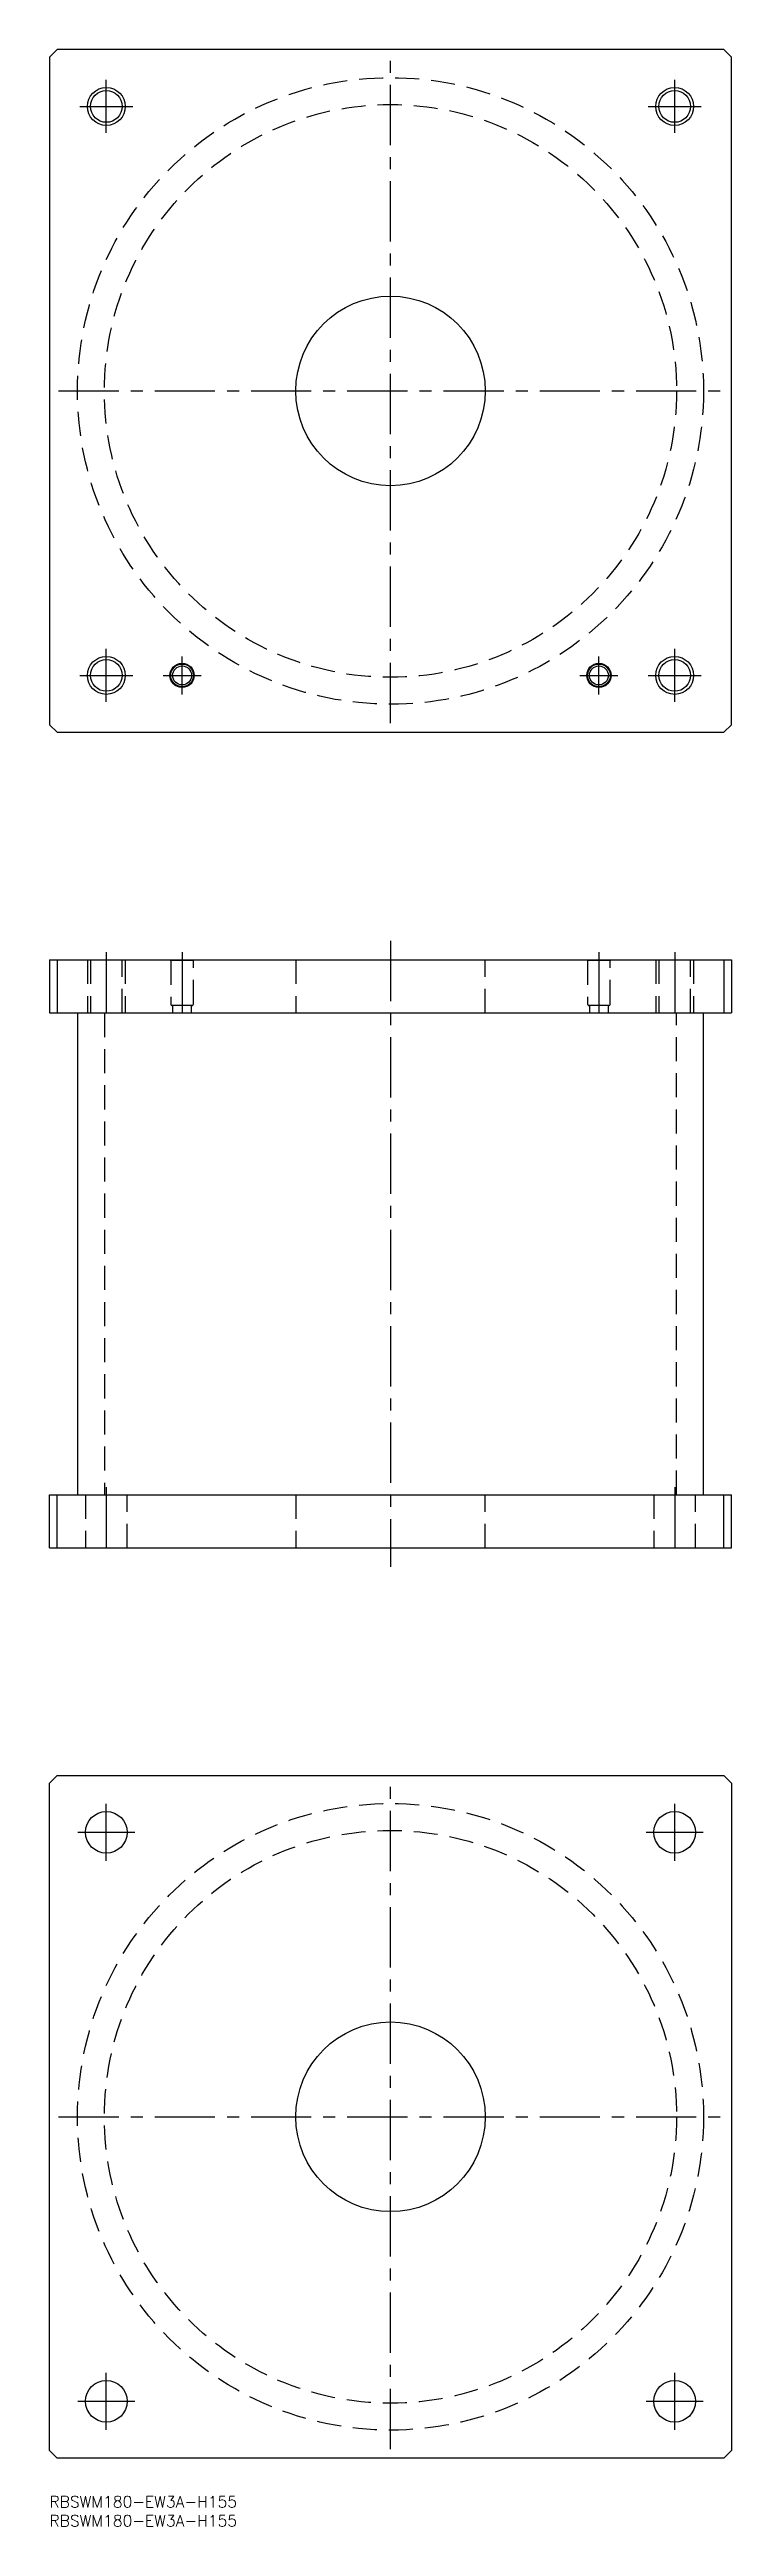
# Model space of a CAD drawing. Extents: x 0 to 180, y -8 to 645.
import ezdxf

# ---------------------------------------------------------------- set-up
doc = ezdxf.new("R2010")
doc.units = 0
doc.header["$LTSCALE"] = 0.5
doc.linetypes.add('CENTER', pattern=[50.8, 31.75, -6.35, 6.35, -6.35])
doc.linetypes.add('DASHED', pattern=[19.05, 12.7, -6.35])
for name, color, linetype in [('MSM_CENTER', 1, 'CENTER'), ('MSM_CONTINUOUS', 7, 'CONTINUOUS'), ('MSM_DASHED', 4, 'DASHED'), ('MSM_NARROW', 5, 'CONTINUOUS'), ('MSM_PART_NUMBER', 7, 'CONTINUOUS')]:
    doc.layers.add(name, color=color, linetype=linetype)
doc.styles.get("Standard").update_dxf_attribs({"font": 'txt.shx', "height": 3, "bigfont": 'bigfont.shx'})

# ---------------------------------------------------------------- blocks, each defined once
blk = doc.blocks.new('*U49')
at = {"layer": 'MSM_PART_NUMBER'}
blk.add_text('RBSWM180-EW3A-H155', height=3, dxfattribs=at).set_placement((0, -3))
blk = doc.blocks.new('*U50')
at = {"layer": 'MSM_PART_NUMBER'}
blk.add_text('RBSWM180-EW3A-H155', height=3, dxfattribs=at).set_placement((0, -8))

msp = doc.modelspace()

# ---------------------------------------------------------------- linework, layer by layer
at = {"layer": 'MSM_CENTER'}
for p, q in [((90, 467.4), (90, 642.6)), ((15, 623), (15, 637)), ((165, 623), (165, 637)), ((8, 630), (22, 630)), ((158, 630), (172, 630)), ((2.4, 555), (177.6, 555)), ((15, 473), (15, 487)), ((35, 475), (35, 485)), ((145, 475), (145, 485)), ((165, 473), (165, 487)), ((8, 480), (22, 480)), ((30, 480), (40, 480)), ((140, 480), (150, 480)), ((158, 480), (172, 480)), ((15, 407), (15, 389)), ((35, 407), (35, 389)), ((90, 410), (90, 245)), ((145, 407), (145, 389)), ((165, 407), (165, 389)), ((15, 266), (15, 248)), ((165, 266), (165, 248)), ((90, 12.4), (90, 187.6)), ((15, 167.5), (15, 182.5)), ((165, 167.5), (165, 182.5)), ((7.5, 175), (22.5, 175)), ((157.5, 175), (172.5, 175)), ((2.4, 100), (177.6, 100)), ((15, 17.5), (15, 32.5)), ((165, 17.5), (165, 32.5)), ((7.5, 25), (22.5, 25)), ((157.5, 25), (172.5, 25))]:
    msp.add_line(p, q, dxfattribs=at)
at = {"layer": 'MSM_CONTINUOUS'}
for p, q in [((2, 645), (0, 643)), ((0, 643), (0, 467)), ((178, 645), (2, 645)), ((180, 643), (178, 645)), ((180, 467), (180, 643)), ((0, 467), (2, 465)), ((2, 465), (178, 465)), ((178, 465), (180, 467)), ((0, 405), (0, 391)), ((0, 405), (180, 405)), ((2, 405), (2, 391)), ((178, 405), (178, 391)), ((180, 405), (180, 391)), ((0, 391), (180, 391)), ((7.4, 391), (7.4, 264)), ((172.6, 264), (172.6, 391)), ((0, 264), (180, 264)), ((0, 250), (0, 264)), ((2, 250), (2, 264)), ((178, 250), (178, 264)), ((180, 250), (180, 264)), ((0, 250), (180, 250)), ((0, 188), (2, 190)), ((2, 190), (178, 190)), ((178, 190), (180, 188)), ((0, 12), (0, 188)), ((180, 188), (180, 12)), ((2, 10), (0, 12)), ((178, 10), (2, 10)), ((180, 12), (178, 10))]:
    msp.add_line(p, q, dxfattribs=at)
for centre, radius in [((15, 630), 4.19), ((165, 630), 4.19), ((90, 555), 25), ((15, 480), 4.19), ((165, 480), 4.19), ((35, 480), 3.2), ((35, 480), 3), ((35, 480), 2.5), ((145, 480), 3.2), ((145, 480), 3), ((145, 480), 2.5), ((15, 175), 5.5), ((165, 175), 5.5), ((90, 100), 25), ((15, 25), 5.5), ((165, 25), 5.5)]:
    msp.add_circle(centre, radius, dxfattribs=at)
at = {"layer": 'MSM_DASHED'}
for p, q in [((10, 405), (10, 391)), ((10.81, 405), (10.81, 391)), ((19.19, 391), (19.19, 405)), ((20, 405), (20, 391)), ((31.8, 405), (32, 404.8)), ((38, 404.8), (38.2, 405)), ((65, 405), (65, 391)), ((115, 391), (115, 405)), ((141.8, 405), (142, 404.8)), ((148, 404.8), (148.2, 405)), ((160, 405), (160, 391)), ((160.81, 405), (160.81, 391)), ((169.19, 391), (169.19, 405)), ((170, 405), (170, 391)), ((32, 404.8), (32, 393.4)), ((38, 404.8), (32, 404.8)), ((38, 393.4), (38, 404.8)), ((142, 404.8), (142, 393.4)), ((148, 404.8), (142, 404.8)), ((148, 393.4), (148, 404.8)), ((37.6, 393), (32.4, 393)), ((32.5, 393), (32.5, 391)), ((37.5, 391), (37.5, 393)), ((147.6, 393), (142.4, 393)), ((142.5, 393), (142.5, 391)), ((147.5, 391), (147.5, 393)), ((14.5, 391), (14.5, 264)), ((165.5, 264), (165.5, 391)), ((9.5, 264), (9.5, 250)), ((20.5, 250), (20.5, 264)), ((65, 264), (65, 250)), ((115, 250), (115, 264)), ((159.5, 264), (159.5, 250)), ((170.5, 250), (170.5, 264))]:
    msp.add_line(p, q, dxfattribs=at)
for centre, radius in [((90, 555), 82.6), ((90, 555), 75.5), ((90, 100), 82.6), ((90, 100), 75.5)]:
    msp.add_circle(centre, radius, dxfattribs=at)
for centre, start, end in [((32.4, 393.4), 180, 270), ((37.6, 393.4), 270, 360), ((142.4, 393.4), 180, 270), ((147.6, 393.4), 270, 360)]:
    msp.add_arc(centre, 0.4, start, end, dxfattribs=at)
at = {"layer": 'MSM_NARROW'}
for centre in [(15, 630), (165, 630), (15, 480), (165, 480)]:
    msp.add_circle(centre, 5, dxfattribs=at)

# ---------------------------------------------------------------- block references
at = {"layer": 'MSM_CONTINUOUS'}
for name in ['*U49', '*U50']:
    msp.add_blockref(name, (0, 0), dxfattribs=at)

doc.saveas('drawing.dxf')
